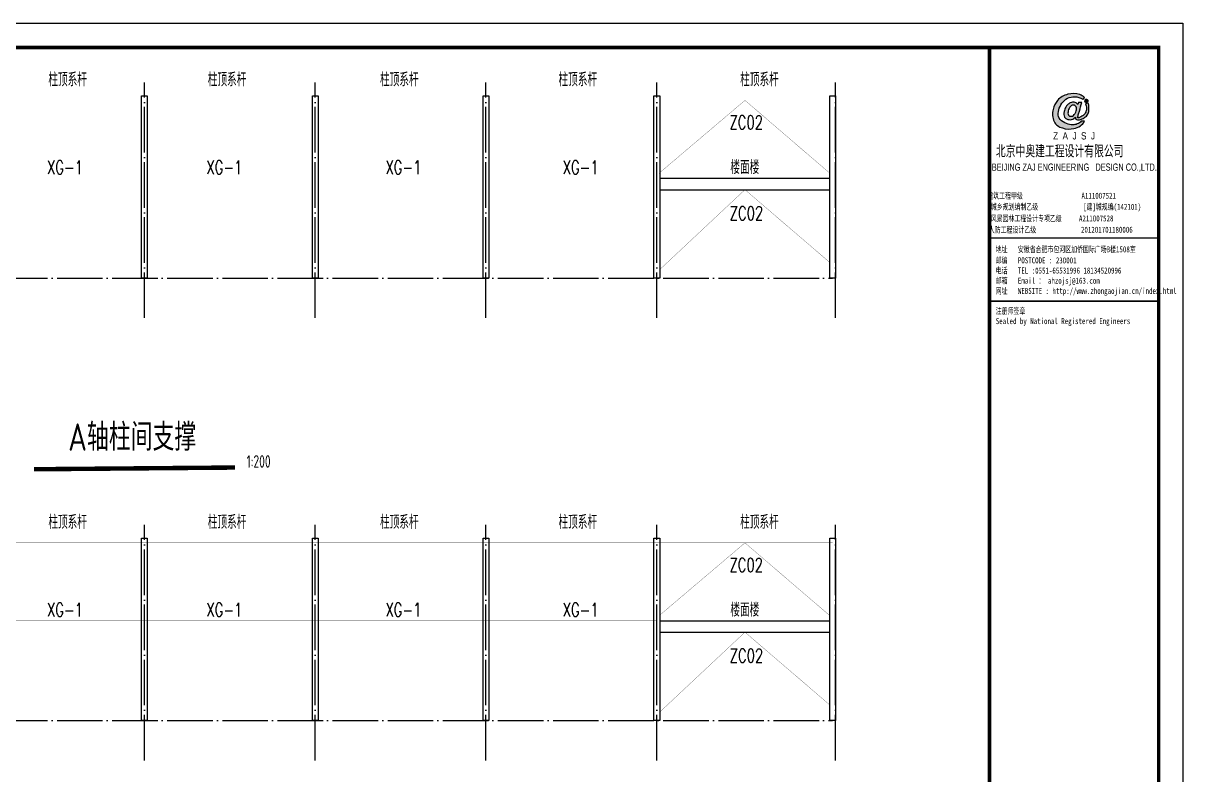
# Model space of a CAD drawing. Extents: x 177291 to 1288761, y 177638 to 322898.
# Drawn here: x 847937 to 898858, y 207971 to 240960 of the extents above; entities that cross this region are included whole.
import ezdxf
from ezdxf.enums import TextEntityAlignment as Align

# ---------------------------------------------------------------- set-up
doc = ezdxf.new("R2010")
doc.units = 0
doc.header["$LTSCALE"] = 1000
doc.linetypes.add('DASH', pattern=[0.35, 0.25, -0.1])
doc.linetypes.add('DOTE', pattern=[2.42, 2, -0.2, 0.02, -0.2])
for name, color, linetype in [('DIM_SYMB', 3, 'Continuous'), ('DOTE', 1, 'Continuous'), ('GZ', 50, 'Continuous'), ('NUM', 7, 'Continuous'), ('PUB_TEXT', 7, 'Continuous'), ('PUB_TITLE', 4, 'Continuous'), ('SC', 3, 'Continuous'), ('XG', 6, 'Continuous'), ('图签', 3, 'Continuous')]:
    doc.layers.add(name, color=color, linetype=linetype)
doc.styles.add('_gyy_title_Arial', font='arial.ttf', dxfattribs={"width": 0.7})
doc.styles.add('_gyy_title_ST', font='', dxfattribs={"width": 0.8})
doc.styles.add('_TCH_DIM', font='SIMPLEX', dxfattribs={"bigfont": 'GBCBIG'})
doc.styles.add('HZ', font='txt.shx', dxfattribs={"width": 0.8, "bigfont": '000hztxt.shx'})
doc.styles.add('TSSD_Norm', font='tssdeng.shx', dxfattribs={"bigfont": 'hztxt.shx'})
doc.styles.get('_gyy_title_ST').set_extended_font_data('SimSun')

# ---------------------------------------------------------------- blocks, each defined once
blk = doc.blocks.new('dd')
at = {"layer": '图签'}
h = blk.add_hatch(color=5, dxfattribs=at)
h.set_gradient(color1=(0, 0, 255), color2=(36, 36, 255), one_color=1, tint=0.57)
h.paths.add_polyline_path([(452, 1270, -0.093206), (531, 1562, -0.136321), (716, 1807, -0.161039), (988, 1948, -0.108591), (1307, 1935, -0.049497), (1479, 1861, 0.062627), (1539, 1932, 0.094388), (1351, 2056, 0.136326), (854, 2062, 0.161722), (430, 1810, 0.133661), (243, 1435, 0.158414), (286, 937, 0.22517), (632, 669, 0.138663), (1107, 646, 0.074676), (1375, 753, 0.125344), (1543, 944, 0.006312), (1413, 948, -0.090385), (1244, 833, -0.096745), (1053, 797, -0.073845), (803, 850, -0.140868), (530, 1020, -0.160753)])
h = blk.add_hatch(color=5, dxfattribs=at)
h.set_gradient(color1=(0, 0, 255), color2=(36, 36, 255), one_color=1, tint=0.57)
h.paths.add_polyline_path([(1306, 1289, 0.011169), (1334, 1370, 0.005807), (1431, 1724, 0.01105), (1292, 1724, 0.016796), (1267, 1634, 0.125943), (1203, 1704, 0.083806), (1120, 1739, 0.082879), (1047, 1739, -0.008503), (952, 1710, 0.060057), (844, 1628, 0.086078), (774, 1532, 0.099424), (705, 1347, 0.12153), (690, 1225, 0.102644), (719, 1122, 0.056648), (797, 1042, 0.092914), (913, 1013, 0.194578), (1098, 1064, -0.002562), (1175, 1122, 0.064354), (1167, 1068, 0.172385), (1207, 1017, 0.105458), (1300, 1002, 0.086567), (1454, 1046, 0.047674), (1592, 1136, 0.166359), (1692, 1274, 0.096748), (1728, 1431, 0.03151), (1728, 1548, 0.041815), (1700, 1691, 0.007654), (1588, 1673, -0.009919), (1610, 1585, -0.068269), (1624, 1482, -0.105336), (1605, 1352, -0.14652), (1528, 1223, -0.070486), (1434, 1151, -0.077937), (1341, 1103, -0.127098), (1272, 1084, -0.114215), (1267, 1129, -0.007609)])
h.paths.add_polyline_path([(865, 1245, -0.099994), (863, 1328, -0.050974), (888, 1427, -0.120527), (938, 1529, -0.043888), (1002, 1595, -0.08446), (1063, 1619, -0.147309), (1127, 1607, -0.037474), (1177, 1572, -0.06931), (1209, 1507, -0.067662), (1213, 1431, -0.02676), (1211, 1413, 0.017209), (1183, 1329, -0.048815), (1120, 1223, -0.139096), (1046, 1163, -0.097991), (944, 1153, -0.085394), (909, 1169, -0.149141)], flags=16)
h = blk.add_hatch(color=1, dxfattribs=at)
h.set_gradient(color1=(255, 0, 0), color2=(255, 0, 0), tint=0.57)
h.paths.add_polyline_path([(1557, 1818, 0.386553), (1564, 1757, 0.170676), (1604, 1736, 0.082224), (1657, 1743, 0.087509), (1686, 1766, 0.264235), (1694, 1804, 0.244333), (1636, 1850, 0.30271)])
blk.add_lwpolyline([(1539, 1932, 0.094388), (1351, 2056, 0.136326), (854, 2062, 0.161722), (430, 1810, 0.133661), (243, 1435, 0.158414), (286, 937, 0.22517), (632, 669, 0.138663), (1107, 646, 0.074676), (1375, 753, 0.125344), (1543, 944, 0.006312), (1413, 948, -0.090385), (1244, 833, -0.096745), (1053, 797, -0.073845), (803, 850, -0.140868), (530, 1020, -0.160753), (452, 1270, -0.093206), (531, 1562, -0.136321), (716, 1807, -0.161039), (988, 1948, -0.108591), (1307, 1935, -0.049497), (1479, 1861, 0.062627)], format="xyb", close=True, dxfattribs=at)
for points in [[(1431, 1724, 0.011041), (1292, 1724, 0.016796), (1267, 1634, 0.125943), (1203, 1704, 0.083806), (1120, 1739, 0.082879), (1047, 1739, -0.008503), (952, 1710, 0.060057), (844, 1628, 0.086078), (774, 1532, 0.099424), (705, 1347, 0.12153), (690, 1225, 0.102644), (719, 1122, 0.056648), (797, 1042, 0.092914), (913, 1013, 0.194578), (1098, 1064, -0.002562), (1175, 1122, 0.064354), (1167, 1068, 0.172385), (1207, 1017, 0.105458), (1300, 1002, 0.086567), (1454, 1046, 0.047674), (1592, 1136, 0.166359), (1692, 1274, 0.096748), (1728, 1431, 0.03151), (1728, 1548, 0.041815), (1700, 1691, 0.007654), (1588, 1673, -0.009919), (1610, 1585, -0.068269), (1624, 1482, -0.105336), (1605, 1352, -0.14652), (1528, 1223, -0.070486), (1434, 1151, -0.077937), (1341, 1103, -0.127098), (1272, 1084, -0.114215), (1267, 1129, -0.007609), (1306, 1289, 0.011169), (1334, 1370, 0.005782), (1430, 1722, 0.069025)], [(1213, 1431, 0.067662), (1209, 1507, 0.06931), (1177, 1572, 0.037474), (1127, 1607, 0.147309), (1063, 1619, 0.08446), (1002, 1595, 0.043888), (938, 1529, 0.120527), (888, 1427, 0.050974), (863, 1328, 0.099994), (865, 1245, 0.149141), (909, 1169, 0.085394), (944, 1153, 0.097991), (1046, 1163, 0.139096), (1120, 1223, 0.048815), (1183, 1329, -0.017209), (1211, 1413, 0.02676), (1213, 1431, 0.441273)], [(1694, 1804, 0.243958), (1636, 1850, 0.303117), (1557, 1818, 0.386553), (1564, 1757, 0.170676), (1604, 1736, 0.082224), (1657, 1743, 0.087509), (1686, 1766, 0.264235), (1694, 1804, -7.823139)]]:
    blk.add_lwpolyline(points, format="xyb", dxfattribs=at)
at = {"insert": (246, 492), "char_height": 300, "width": 8000, "attachment_point": 1, "style": 'HZ'}
blk.add_mtext('{\\fArial|b0|i0|c0|p32;Z  A  J  S  J}', dxfattribs=at)

msp = doc.modelspace()

# ---------------------------------------------------------------- linework, layer by layer
for p, q in [((875886.78, 234153.26), (883358.78, 234153.26)), ((875886.78, 233653.26), (883358.78, 233653.26)), ((875886.78, 214730.76), (883358.78, 214730.76)), ((875886.78, 214230.76), (883358.78, 214230.76))]:
    msp.add_line(p, q)
at = {"layer": 'DIM_SYMB', "const_width": 196}
msp.add_lwpolyline([(848406.75, 221381.88), (857242.26, 221457.53)], dxfattribs=at)
at = {"layer": 'DOTE', "linetype": 'DOTE'}
for p, q in [((853258.78, 228023.26), (853258.78, 238362.52)), ((860758.78, 228023.26), (860758.78, 238362.52)), ((868258.78, 228023.26), (868258.78, 238362.52)), ((875758.78, 228023.26), (875758.78, 238362.52)), ((883608.78, 228023.26), (883608.78, 238362.52)), ((822803.13, 229773.26), (883480.78, 229773.26)), ((853258.78, 208600.76), (853258.78, 218940.02)), ((860758.78, 208600.76), (860758.78, 218940.02)), ((868258.78, 208600.76), (868258.78, 218940.02)), ((875758.78, 208600.76), (875758.78, 218940.02)), ((883608.78, 208600.76), (883608.78, 218940.02)), ((822803.13, 210350.76), (883480.78, 210350.76))]:
    msp.add_line(p, q, dxfattribs=at)
at = {"layer": 'GZ'}
for points in [[(853136.78, 229773.26), (853136.78, 237773.26), (853386.78, 237773.26), (853386.78, 229773.26)], [(860636.78, 229773.26), (860636.78, 237773.26), (860886.78, 237773.26), (860886.78, 229773.26)], [(868136.78, 229773.26), (868136.78, 237773.26), (868386.78, 237773.26), (868386.78, 229773.26)], [(875636.78, 229773.26), (875636.78, 237773.26), (875886.78, 237773.26), (875886.78, 229773.26)], [(883358.78, 229773.26), (883358.78, 237773.26), (883608.78, 237773.26), (883608.78, 229773.26)], [(853136.78, 210350.76), (853136.78, 218350.76), (853386.78, 218350.76), (853386.78, 210350.76)], [(860636.78, 210350.76), (860636.78, 218350.76), (860886.78, 218350.76), (860886.78, 210350.76)], [(868136.78, 210350.76), (868136.78, 218350.76), (868386.78, 218350.76), (868386.78, 210350.76)], [(875636.78, 210350.76), (875636.78, 218350.76), (875886.78, 218350.76), (875886.78, 210350.76)], [(883358.78, 210350.76), (883358.78, 218350.76), (883608.78, 218350.76), (883608.78, 210350.76)]]:
    msp.add_lwpolyline(points, close=True, dxfattribs=at)
at = {"layer": 'PUB_TITLE'}
msp.add_line((890373.38, 231540.17), (897797.66, 231540.17), dxfattribs=at)
msp.add_lwpolyline([(809660.89, 240960.27), (898858.27, 240960.27), (898858.27, 177959.98), (809660.89, 177959.98)], close=True, dxfattribs=at)
at = {"layer": 'PUB_TITLE', "const_width": 159.09}
for points in [[(812312.42, 179020.59), (812312.42, 239899.66), (897797.66, 239899.66), (897797.66, 179020.59)], [(890373.38, 239899.66), (897797.66, 239899.66), (897797.66, 179020.59), (890373.38, 179020.59)]]:
    msp.add_lwpolyline(points, close=True, dxfattribs=at)
at = {"layer": 'PUB_TITLE', "const_width": 74.24}
msp.add_lwpolyline([(890373.38, 228760.92), (897797.66, 228760.92)], dxfattribs=at)
at = {"layer": 'SC', "const_width": 10}
for points in [[(875861.78, 234376.18), (879632.19, 237573.26)], [(883358.78, 234376.18), (879632.19, 237573.26)], [(875924.52, 230178.86), (879632.19, 233653.26)], [(883358.78, 230456.18), (879632.19, 233653.26)], [(875861.78, 214953.68), (879632.19, 218150.76)], [(883358.78, 214953.68), (879632.19, 218150.76)], [(875924.52, 210756.37), (879632.19, 214230.76)], [(883358.78, 211033.68), (879632.19, 214230.76)]]:
    msp.add_lwpolyline(points, dxfattribs=at)
at = {"layer": 'XG', "linetype": 'DASH', "const_width": 10}
for points in [[(838258.78, 237573.26), (883480.78, 237573.26)], [(838258.78, 234153.26), (875758.78, 234153.26)], [(838258.78, 218150.76), (883480.78, 218150.76)], [(838258.78, 214730.76), (875758.78, 214730.76)]]:
    msp.add_lwpolyline(points, dxfattribs=at)

# ---------------------------------------------------------------- block references
at = {"layer": '图签', "xscale": 1.060610879957576, "yscale": 1.060610879957576, "zscale": 1.060610879957576}
msp.add_blockref('dd', (892903.57, 235652.58), dxfattribs=at)

# ---------------------------------------------------------------- texts
at = {"color": 1, "insert": (890649.53, 235606.86), "char_height": 538.6524, "width": 7045.2659, "attachment_point": 1, "style": 'HZ'}
msp.add_mtext('北京中奥建工程设计有限公司', dxfattribs=at)
at = {"layer": 'NUM', "linetype": 'ByBlock', "style": 'TSSD_Norm', "width": 0.8}
msp.add_text('A轴柱间支撑', height=1200, dxfattribs=at).set_placement((849913.33, 222194.88))
at = {"layer": 'NUM', "style": 'TSSD_Norm', "width": 0.7}
msp.add_text('1:200', height=550, dxfattribs=at).set_placement((857745.59, 221449.55))
at = {"layer": 'PUB_TEXT', "style": '_TCH_DIM', "width": 0.705882}
for s, p in [('柱顶系杆', (849042.7, 238186.93)), ('柱顶系杆', (856042.7, 238186.93)), ('柱顶系杆', (863605.6, 238186.93)), ('柱顶系杆', (871445.14, 238186.93)), ('柱顶系杆', (879421.92, 238186.93)), ('ZC02', (878951.79, 236308.04)), ('XG-1', (848983.1, 234337.12)), ('XG-1', (855983.1, 234337.12)), ('XG-1', (863844.73, 234337.12)), ('XG-1', (871629.09, 234337.12)), ('楼面楼', (878990.29, 234337.12)), ('ZC02', (878963, 232321.19)), ('柱顶系杆', (849042.7, 218764.44)), ('柱顶系杆', (856042.7, 218764.44)), ('柱顶系杆', (863605.6, 218764.44)), ('柱顶系杆', (871445.14, 218764.44)), ('柱顶系杆', (879421.92, 218764.44)), ('ZC02', (878951.79, 216885.54)), ('XG-1', (848983.1, 214914.62)), ('XG-1', (855983.1, 214914.62)), ('XG-1', (863844.73, 214914.62)), ('XG-1', (871629.09, 214914.62)), ('楼面楼', (878990.29, 214914.62)), ('ZC02', (878963, 212898.69))]:
    msp.add_text(s, height=600, dxfattribs=at).set_placement(p)
at = {"layer": 'PUB_TITLE', "width": 0.7}
for s, height, style, p in [('BEIJING ZAJ ENGINEERING   DESIGN CO.,LTD.', 318.1829, '_gyy_title_Arial', (894094.21, 234483.94)), ('建筑工程甲级                 A111007521             ', 265.1525, '_gyy_title_ST', (894083.55, 233255.19)), ('城乡规划编制乙级             [建]城规编(142101)', 265.1525, '_gyy_title_ST', (893729.49, 232768.72)), ('风景园林工程设计专项乙级     A211007528           ', 265.1525, '_gyy_title_ST', (893951.57, 232260.08)), ('人防工程设计乙级             201201701180006', 265.1525, '_gyy_title_ST', (893499.4, 231763.85))]:
    msp.add_text(s, height=height, dxfattribs=dict(at, style=style)).set_placement(p, align=Align.CENTER)
at = {"layer": 'PUB_TITLE', "style": '_gyy_title_ST', "width": 0.7}
for s, height, p in [('地址   安徽省合肥市包河区加侨国际广场B楼1508室', 265.1525, (890641.76, 230902.42)), ('邮编   POSTCODE : 230001', 265.1525, (890641.76, 230418.1)), ('电话   TEL :0551-65531996 18134520996', 265.1525, (890641.76, 229972.64)), ('邮箱   Email ： ahzojsj@163.com', 265.1525, (890641.76, 229527.18)), ('网址   WEBSITE : http://www.zhongaojian.cn/index.html', 265.1525, (890641.76, 229079.11)), ('注册师签章', 265.152, (890641.76, 228198.8)), ('Sealed by National Registered Engineers', 265.1525, (890643.2, 227753.34))]:
    msp.add_text(s, height=height, dxfattribs=at).set_placement(p)

doc.saveas('drawing.dxf')
